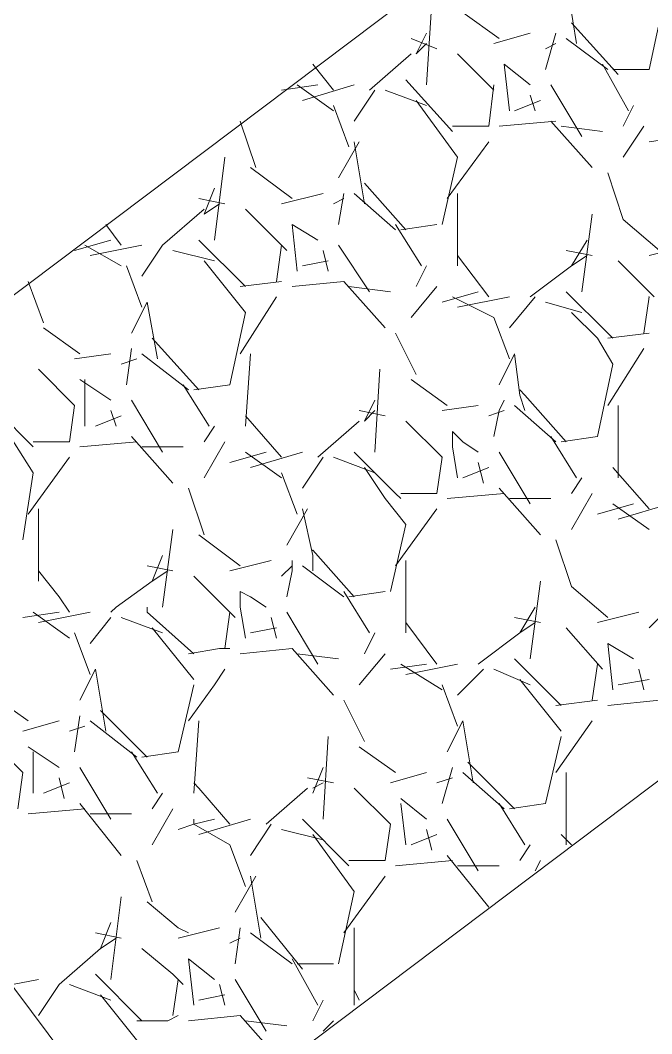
# Model space of a CAD drawing. Header units: metres. Extents: x 536440 to 536837, y 1836560 to 1836836.
# Drawn here: x 536592.605 to 536593.825, y 1836692.145 to 1836694.105 of the extents above; entities that cross this region are included whole.
import ezdxf

# ---------------------------------------------------------------- set-up
doc = ezdxf.new("R2010")
doc.units = ezdxf.units.M
doc.header["$MEASUREMENT"] = 0
doc.layers.add('Level 42', color=1, linetype='Continuous', lineweight=0)

msp = doc.modelspace()

# ---------------------------------------------------------------- linework, layer by layer
at = {"layer": 'Level 42', "color": 7, "linetype": 'Continuous', "lineweight": 0}
for p, q in [((536597.06, 1836696.94), (536591.95, 1836693.09)), ((536597.06, 1836696.94), (536591.95, 1836693.09)), ((536597.96, 1836695.74), (536592.85, 1836691.89)), ((536597.96, 1836695.74), (536592.85, 1836691.89)), ((536593.66, 1836694.18), (536593.68, 1836694.06)), ((536593.66, 1836694.18), (536593.68, 1836694.06)), ((536593.82, 1836694.01), (536593.85, 1836694.15)), ((536593.82, 1836694.01), (536593.85, 1836694.15)), ((536593.4, 1836694.14), (536593.39, 1836693.98)), ((536593.4, 1836694.14), (536593.39, 1836693.98)), ((536593.53, 1836694.07), (536593.46, 1836694.12)), ((536593.53, 1836694.07), (536593.46, 1836694.12)), ((536593.67, 1836694.1), (536593.76, 1836694)), ((536593.67, 1836694.1), (536593.76, 1836694)), ((536593.67, 1836694.1), (536593.76, 1836694)), ((536593.67, 1836694.1), (536593.76, 1836694)), ((536593.36, 1836694.07), (536593.41, 1836694.05)), ((536593.36, 1836694.07), (536593.41, 1836694.05)), ((536593.37, 1836694.04), (536593.39, 1836694.08)), ((536593.37, 1836694.04), (536593.39, 1836694.08)), ((536593.59, 1836694.08), (536593.52, 1836694.06)), ((536593.59, 1836694.08), (536593.52, 1836694.06)), ((536593.64, 1836694.08), (536593.62, 1836694.01)), ((536593.64, 1836694.08), (536593.62, 1836694.01)), ((536593.66, 1836694.07), (536593.74, 1836694.01)), ((536593.66, 1836694.07), (536593.74, 1836694.01)), ((536593.37, 1836694.04), (536593.39, 1836694.06)), ((536593.37, 1836694.04), (536593.39, 1836694.06)), ((536593.62, 1836694.05), (536593.64, 1836694.06)), ((536593.62, 1836694.05), (536593.64, 1836694.06)), ((536593.36, 1836694.04), (536593.28, 1836693.97)), ((536593.36, 1836694.04), (536593.28, 1836693.97)), ((536593.45, 1836694.04), (536593.52, 1836693.97)), ((536593.45, 1836694.04), (536593.52, 1836693.97)), ((536593.21, 1836693.97), (536593.17, 1836694.02)), ((536593.21, 1836693.97), (536593.17, 1836694.02)), ((536593.55, 1836693.93), (536593.54, 1836694.02)), ((536593.54, 1836694.02), (536593.59, 1836693.98)), ((536593.55, 1836693.93), (536593.54, 1836694.02)), ((536593.54, 1836694.02), (536593.59, 1836693.98)), ((536593.73, 1836694.02), (536593.78, 1836693.93)), ((536593.73, 1836694.02), (536593.78, 1836693.93)), ((536593.75, 1836694.01), (536593.82, 1836694.01)), ((536593.75, 1836694.01), (536593.82, 1836694.01)), ((536593.44, 1836693.89), (536593.35, 1836693.99)), ((536593.44, 1836693.89), (536593.35, 1836693.99)), ((536593.18, 1836693.98), (536593.11, 1836693.97)), ((536593.18, 1836693.98), (536593.11, 1836693.97)), ((536593.21, 1836693.93), (536593.14, 1836693.98)), ((536593.21, 1836693.93), (536593.14, 1836693.98)), ((536593.25, 1836693.98), (536593.15, 1836693.95)), ((536593.25, 1836693.98), (536593.15, 1836693.95)), ((536593.29, 1836693.97), (536593.25, 1836693.91)), ((536593.29, 1836693.97), (536593.25, 1836693.91)), ((536593.39, 1836693.94), (536593.31, 1836693.97)), ((536593.39, 1836693.94), (536593.31, 1836693.97)), ((536593.52, 1836693.98), (536593.51, 1836693.9)), ((536593.52, 1836693.98), (536593.51, 1836693.9)), ((536593.63, 1836693.98), (536593.69, 1836693.88)), ((536593.63, 1836693.98), (536593.69, 1836693.88)), ((536593.45, 1836693.84), (536593.37, 1836693.95)), ((536593.45, 1836693.84), (536593.37, 1836693.95)), ((536593.61, 1836693.95), (536593.56, 1836693.93)), ((536593.61, 1836693.95), (536593.56, 1836693.93)), ((536593.59, 1836693.96), (536593.6, 1836693.93)), ((536593.59, 1836693.96), (536593.6, 1836693.93)), ((536593.24, 1836693.86), (536593.21, 1836693.94)), ((536593.24, 1836693.86), (536593.21, 1836693.94)), ((536593.77, 1836693.9), (536593.79, 1836693.94)), ((536593.77, 1836693.9), (536593.79, 1836693.94)), ((536593.06, 1836693.82), (536593.03, 1836693.91)), ((536593.06, 1836693.82), (536593.03, 1836693.91)), ((536593.51, 1836693.9), (536593.44, 1836693.9)), ((536593.51, 1836693.9), (536593.44, 1836693.9)), ((536593.53, 1836693.9), (536593.64, 1836693.91)), ((536593.53, 1836693.9), (536593.64, 1836693.91)), ((536593.63, 1836693.91), (536593.71, 1836693.82)), ((536593.63, 1836693.91), (536593.71, 1836693.82)), ((536593.65, 1836693.9), (536593.73, 1836693.89)), ((536593.65, 1836693.9), (536593.73, 1836693.89)), ((536593.77, 1836693.84), (536593.81, 1836693.9)), ((536593.77, 1836693.84), (536593.81, 1836693.9)), ((536593.89, 1836693.88), (536593.82, 1836693.87)), ((536593.89, 1836693.88), (536593.82, 1836693.87)), ((536593.22, 1836693.8), (536593.26, 1836693.87)), ((536593.22, 1836693.8), (536593.26, 1836693.87)), ((536593.25, 1836693.87), (536593.27, 1836693.75)), ((536593.25, 1836693.87), (536593.27, 1836693.75)), ((536593.43, 1836693.76), (536593.51, 1836693.87)), ((536593.43, 1836693.76), (536593.51, 1836693.87)), ((536593, 1836693.84), (536592.98, 1836693.68)), ((536593, 1836693.84), (536592.98, 1836693.68)), ((536593.42, 1836693.71), (536593.45, 1836693.84)), ((536593.42, 1836693.71), (536593.45, 1836693.84)), ((536593.13, 1836693.76), (536593.05, 1836693.82)), ((536593.13, 1836693.76), (536593.05, 1836693.82)), ((536593.77, 1836693.72), (536593.74, 1836693.81)), ((536593.77, 1836693.72), (536593.74, 1836693.81)), ((536592.96, 1836693.73), (536592.98, 1836693.78)), ((536592.96, 1836693.73), (536592.98, 1836693.78)), ((536593.27, 1836693.79), (536593.35, 1836693.7)), ((536593.27, 1836693.79), (536593.35, 1836693.7)), ((536593.27, 1836693.79), (536593.35, 1836693.7)), ((536593.27, 1836693.79), (536593.35, 1836693.7)), ((536592.95, 1836693.76), (536593, 1836693.75)), ((536592.95, 1836693.76), (536593, 1836693.75)), ((536593.19, 1836693.77), (536593.11, 1836693.75)), ((536593.19, 1836693.77), (536593.11, 1836693.75)), ((536593.21, 1836693.75), (536593.23, 1836693.76)), ((536593.21, 1836693.75), (536593.23, 1836693.76)), ((536593.23, 1836693.77), (536593.22, 1836693.71)), ((536593.23, 1836693.77), (536593.22, 1836693.71)), ((536593.25, 1836693.77), (536593.33, 1836693.7)), ((536593.25, 1836693.77), (536593.33, 1836693.7)), ((536593.45, 1836693.63), (536593.45, 1836693.77)), ((536593.45, 1836693.63), (536593.45, 1836693.77)), ((536592.96, 1836693.74), (536592.88, 1836693.67)), ((536592.96, 1836693.74), (536592.88, 1836693.67)), ((536592.96, 1836693.73), (536592.99, 1836693.75)), ((536592.96, 1836693.73), (536592.99, 1836693.75)), ((536593.04, 1836693.74), (536593.12, 1836693.66)), ((536593.04, 1836693.74), (536593.12, 1836693.66)), ((536593.71, 1836693.73), (536593.69, 1836693.58)), ((536593.71, 1836693.73), (536593.69, 1836693.58)), ((536593.84, 1836693.66), (536593.77, 1836693.72)), ((536593.84, 1836693.66), (536593.77, 1836693.72)), ((536592.8, 1836693.67), (536592.77, 1836693.71)), ((536592.8, 1836693.67), (536592.77, 1836693.71)), ((536593.14, 1836693.62), (536593.13, 1836693.71)), ((536593.13, 1836693.71), (536593.18, 1836693.68)), ((536593.14, 1836693.62), (536593.13, 1836693.71)), ((536593.13, 1836693.71), (536593.18, 1836693.68)), ((536593.33, 1836693.71), (536593.38, 1836693.63)), ((536593.33, 1836693.71), (536593.38, 1836693.63)), ((536593.34, 1836693.7), (536593.41, 1836693.71)), ((536593.34, 1836693.7), (536593.41, 1836693.71)), ((536592.78, 1836693.68), (536592.71, 1836693.66)), ((536592.78, 1836693.68), (536592.71, 1836693.66)), ((536593.04, 1836693.59), (536592.95, 1836693.68)), ((536593.04, 1836693.59), (536592.95, 1836693.68)), ((536593.67, 1836693.63), (536593.7, 1836693.68)), ((536593.67, 1836693.63), (536593.7, 1836693.68)), ((536592.8, 1836693.63), (536592.73, 1836693.67)), ((536592.8, 1836693.63), (536592.73, 1836693.67)), ((536592.84, 1836693.67), (536592.74, 1836693.65)), ((536592.84, 1836693.67), (536592.74, 1836693.65)), ((536592.88, 1836693.67), (536592.84, 1836693.61)), ((536592.88, 1836693.67), (536592.84, 1836693.61)), ((536592.98, 1836693.64), (536592.9, 1836693.66)), ((536592.98, 1836693.64), (536592.9, 1836693.66)), ((536593.11, 1836693.67), (536593.1, 1836693.6)), ((536593.11, 1836693.67), (536593.1, 1836693.6)), ((536593.19, 1836693.66), (536593.2, 1836693.62)), ((536593.19, 1836693.66), (536593.2, 1836693.62)), ((536593.22, 1836693.67), (536593.28, 1836693.58)), ((536593.22, 1836693.67), (536593.28, 1836693.58)), ((536593.66, 1836693.66), (536593.71, 1836693.65)), ((536593.66, 1836693.66), (536593.71, 1836693.65)), ((536593.9, 1836693.67), (536593.82, 1836693.65)), ((536593.9, 1836693.67), (536593.82, 1836693.65)), ((536593.04, 1836693.54), (536592.96, 1836693.64)), ((536593.04, 1836693.54), (536592.96, 1836693.64)), ((536593.2, 1836693.64), (536593.15, 1836693.63)), ((536593.2, 1836693.64), (536593.15, 1836693.63)), ((536593.51, 1836693.57), (536593.45, 1836693.65)), ((536593.51, 1836693.57), (536593.45, 1836693.65)), ((536593.67, 1836693.63), (536593.7, 1836693.65)), ((536593.67, 1836693.63), (536593.7, 1836693.65)), ((536593.76, 1836693.64), (536593.83, 1836693.57)), ((536593.76, 1836693.64), (536593.83, 1836693.57)), ((536592.84, 1836693.55), (536592.81, 1836693.63)), ((536592.84, 1836693.55), (536592.81, 1836693.63)), ((536593.37, 1836693.59), (536593.39, 1836693.63)), ((536593.37, 1836693.59), (536593.39, 1836693.63)), ((536593.67, 1836693.63), (536593.59, 1836693.57)), ((536593.67, 1836693.63), (536593.59, 1836693.57)), ((536592.65, 1836693.52), (536592.62, 1836693.6)), ((536592.65, 1836693.52), (536592.62, 1836693.6)), ((536593.11, 1836693.6), (536593.03, 1836693.59)), ((536593.11, 1836693.6), (536593.03, 1836693.59)), ((536593.13, 1836693.59), (536593.23, 1836693.6)), ((536593.13, 1836693.59), (536593.23, 1836693.6)), ((536593.23, 1836693.6), (536593.31, 1836693.51)), ((536593.23, 1836693.6), (536593.31, 1836693.51)), ((536593.24, 1836693.59), (536593.32, 1836693.58)), ((536593.24, 1836693.59), (536593.32, 1836693.58)), ((536593.36, 1836693.53), (536593.41, 1836693.59)), ((536593.36, 1836693.53), (536593.41, 1836693.59)), ((536593.49, 1836693.58), (536593.42, 1836693.56)), ((536593.49, 1836693.58), (536593.42, 1836693.56)), ((536593.74, 1836693.5), (536593.66, 1836693.58)), ((536593.74, 1836693.5), (536593.66, 1836693.58)), ((536592.82, 1836693.5), (536592.85, 1836693.56)), ((536592.82, 1836693.5), (536592.85, 1836693.56)), ((536592.85, 1836693.56), (536592.87, 1836693.45)), ((536592.85, 1836693.56), (536592.87, 1836693.45)), ((536593.03, 1836693.46), (536593.1, 1836693.57)), ((536593.03, 1836693.46), (536593.1, 1836693.57)), ((536593.52, 1836693.53), (536593.44, 1836693.57)), ((536593.52, 1836693.53), (536593.44, 1836693.57)), ((536593.55, 1836693.57), (536593.45, 1836693.55)), ((536593.55, 1836693.57), (536593.45, 1836693.55)), ((536593.6, 1836693.57), (536593.55, 1836693.51)), ((536593.6, 1836693.57), (536593.55, 1836693.51)), ((536593.69, 1836693.54), (536593.62, 1836693.56)), ((536593.69, 1836693.54), (536593.62, 1836693.56)), ((536593.82, 1836693.57), (536593.81, 1836693.5)), ((536593.82, 1836693.57), (536593.81, 1836693.5)), ((536593.01, 1836693.4), (536593.04, 1836693.54)), ((536593.01, 1836693.4), (536593.04, 1836693.54)), ((536593.72, 1836693.49), (536593.67, 1836693.54)), ((536593.72, 1836693.49), (536593.67, 1836693.54)), ((536593.55, 1836693.45), (536593.52, 1836693.53)), ((536593.55, 1836693.45), (536593.52, 1836693.53)), ((536592.72, 1836693.46), (536592.65, 1836693.51)), ((536592.72, 1836693.46), (536592.65, 1836693.51)), ((536593.37, 1836693.42), (536593.33, 1836693.5)), ((536593.37, 1836693.42), (536593.33, 1836693.5)), ((536593.82, 1836693.5), (536593.74, 1836693.49)), ((536593.75, 1836693.49), (536593.74, 1836693.5)), ((536593.82, 1836693.5), (536593.74, 1836693.49)), ((536593.75, 1836693.49), (536593.74, 1836693.5)), ((536592.86, 1836693.49), (536592.95, 1836693.39)), ((536592.86, 1836693.49), (536592.95, 1836693.39)), ((536592.86, 1836693.49), (536592.95, 1836693.39)), ((536592.86, 1836693.49), (536592.95, 1836693.39)), ((536593.75, 1836693.44), (536593.72, 1836693.49)), ((536593.75, 1836693.44), (536593.72, 1836693.49)), ((536592.78, 1836693.46), (536592.71, 1836693.45)), ((536592.78, 1836693.46), (536592.71, 1836693.45)), ((536592.82, 1836693.47), (536592.81, 1836693.4)), ((536592.82, 1836693.47), (536592.81, 1836693.4)), ((536592.84, 1836693.46), (536592.93, 1836693.39)), ((536592.84, 1836693.46), (536592.93, 1836693.39)), ((536593.04, 1836693.32), (536593.05, 1836693.46)), ((536593.04, 1836693.32), (536593.05, 1836693.46)), ((536593.53, 1836693.4), (536593.56, 1836693.46)), ((536593.53, 1836693.4), (536593.56, 1836693.46)), ((536593.56, 1836693.46), (536593.57, 1836693.38)), ((536593.56, 1836693.46), (536593.57, 1836693.38)), ((536593.74, 1836693.36), (536593.81, 1836693.47)), ((536593.74, 1836693.36), (536593.81, 1836693.47)), ((536592.8, 1836693.44), (536592.83, 1836693.45)), ((536592.8, 1836693.44), (536592.83, 1836693.45)), ((536592.64, 1836693.43), (536592.71, 1836693.36)), ((536592.64, 1836693.43), (536592.71, 1836693.36)), ((536593.3, 1836693.43), (536593.29, 1836693.27)), ((536593.3, 1836693.43), (536593.29, 1836693.27)), ((536593.72, 1836693.3), (536593.75, 1836693.44)), ((536593.72, 1836693.3), (536593.75, 1836693.44)), ((536592.72, 1836693.41), (536592.78, 1836693.37)), ((536592.72, 1836693.41), (536592.78, 1836693.37)), ((536592.73, 1836693.32), (536592.73, 1836693.41)), ((536592.73, 1836693.32), (536592.73, 1836693.41)), ((536593.43, 1836693.36), (536593.36, 1836693.41)), ((536593.43, 1836693.36), (536593.36, 1836693.41)), ((536592.92, 1836693.4), (536592.97, 1836693.32)), ((536592.92, 1836693.4), (536592.97, 1836693.32)), ((536592.94, 1836693.39), (536593.01, 1836693.4)), ((536592.94, 1836693.39), (536593.01, 1836693.4)), ((536593.57, 1836693.39), (536593.58, 1836693.38)), ((536593.57, 1836693.39), (536593.58, 1836693.38)), ((536593.57, 1836693.39), (536593.58, 1836693.38)), ((536593.57, 1836693.39), (536593.58, 1836693.38)), ((536592.63, 1836693.28), (536592.54, 1836693.37)), ((536592.63, 1836693.28), (536592.54, 1836693.37)), ((536592.82, 1836693.37), (536592.88, 1836693.27)), ((536592.82, 1836693.37), (536592.88, 1836693.27)), ((536593.27, 1836693.33), (536593.29, 1836693.37)), ((536593.27, 1836693.33), (536593.29, 1836693.37)), ((536593.54, 1836693.37), (536593.53, 1836693.35)), ((536593.54, 1836693.37), (536593.53, 1836693.35)), ((536593.57, 1836693.38), (536593.58, 1836693.35)), ((536593.57, 1836693.38), (536593.58, 1836693.35)), ((536593.58, 1836693.38), (536593.66, 1836693.29)), ((536593.58, 1836693.38), (536593.66, 1836693.29)), ((536593.58, 1836693.38), (536593.66, 1836693.29)), ((536593.58, 1836693.38), (536593.66, 1836693.29)), ((536592.71, 1836693.36), (536592.7, 1836693.29)), ((536592.71, 1836693.36), (536592.7, 1836693.29)), ((536592.78, 1836693.35), (536592.79, 1836693.32)), ((536592.78, 1836693.35), (536592.79, 1836693.32)), ((536593.26, 1836693.35), (536593.31, 1836693.34)), ((536593.26, 1836693.35), (536593.31, 1836693.34)), ((536593.27, 1836693.33), (536593.29, 1836693.35)), ((536593.27, 1836693.33), (536593.29, 1836693.35)), ((536593.49, 1836693.36), (536593.42, 1836693.35)), ((536593.49, 1836693.36), (536593.42, 1836693.35)), ((536593.51, 1836693.34), (536593.54, 1836693.35)), ((536593.51, 1836693.34), (536593.54, 1836693.35)), ((536593.53, 1836693.35), (536593.52, 1836693.3)), ((536593.53, 1836693.35), (536593.52, 1836693.3)), ((536593.56, 1836693.36), (536593.64, 1836693.29)), ((536593.56, 1836693.36), (536593.64, 1836693.29)), ((536593.76, 1836693.22), (536593.76, 1836693.36)), ((536593.76, 1836693.22), (536593.76, 1836693.36)), ((536592.63, 1836693.23), (536592.56, 1836693.34)), ((536592.63, 1836693.23), (536592.56, 1836693.34)), ((536592.8, 1836693.34), (536592.75, 1836693.32)), ((536592.8, 1836693.34), (536592.75, 1836693.32)), ((536593.11, 1836693.26), (536593.04, 1836693.34)), ((536593.11, 1836693.26), (536593.04, 1836693.34)), ((536593.26, 1836693.33), (536593.18, 1836693.26)), ((536593.26, 1836693.33), (536593.18, 1836693.26)), ((536593.35, 1836693.33), (536593.42, 1836693.26)), ((536593.35, 1836693.33), (536593.42, 1836693.26)), ((536592.96, 1836693.29), (536592.98, 1836693.32)), ((536592.96, 1836693.29), (536592.98, 1836693.32)), ((536593.44, 1836693.28), (536593.44, 1836693.31)), ((536593.44, 1836693.31), (536593.46, 1836693.29)), ((536593.44, 1836693.28), (536593.44, 1836693.31)), ((536593.44, 1836693.31), (536593.46, 1836693.29)), ((536592.7, 1836693.29), (536592.63, 1836693.29)), ((536592.7, 1836693.29), (536592.63, 1836693.29)), ((536592.72, 1836693.28), (536592.83, 1836693.29)), ((536592.72, 1836693.28), (536592.83, 1836693.29)), ((536592.82, 1836693.3), (536592.9, 1836693.21)), ((536592.82, 1836693.3), (536592.9, 1836693.21)), ((536592.96, 1836693.22), (536593, 1836693.29)), ((536592.96, 1836693.22), (536593, 1836693.29)), ((536593.46, 1836693.29), (536593.49, 1836693.27)), ((536593.46, 1836693.29), (536593.49, 1836693.27)), ((536593.63, 1836693.3), (536593.68, 1836693.22)), ((536593.63, 1836693.3), (536593.68, 1836693.22)), ((536593.65, 1836693.29), (536593.72, 1836693.3)), ((536593.65, 1836693.29), (536593.72, 1836693.3)), ((536592.84, 1836693.28), (536592.92, 1836693.28)), ((536592.84, 1836693.28), (536592.92, 1836693.28)), ((536593.08, 1836693.27), (536593.01, 1836693.25)), ((536593.08, 1836693.27), (536593.01, 1836693.25)), ((536593.11, 1836693.22), (536593.04, 1836693.27)), ((536593.11, 1836693.22), (536593.04, 1836693.27)), ((536593.15, 1836693.27), (536593.05, 1836693.24)), ((536593.15, 1836693.27), (536593.05, 1836693.24)), ((536593.33, 1836693.19), (536593.25, 1836693.27)), ((536593.33, 1836693.19), (536593.25, 1836693.27)), ((536593.45, 1836693.22), (536593.44, 1836693.28)), ((536593.45, 1836693.22), (536593.44, 1836693.28)), ((536593.53, 1836693.27), (536593.59, 1836693.17)), ((536593.53, 1836693.27), (536593.59, 1836693.17)), ((536592.62, 1836693.15), (536592.7, 1836693.26)), ((536592.62, 1836693.15), (536592.7, 1836693.26)), ((536593.19, 1836693.26), (536593.15, 1836693.2)), ((536593.19, 1836693.26), (536593.15, 1836693.2)), ((536593.29, 1836693.23), (536593.21, 1836693.26)), ((536593.29, 1836693.23), (536593.21, 1836693.26)), ((536593.42, 1836693.26), (536593.41, 1836693.19)), ((536593.42, 1836693.26), (536593.41, 1836693.19)), ((536593.49, 1836693.25), (536593.5, 1836693.21)), ((536593.49, 1836693.25), (536593.5, 1836693.21)), ((536592.61, 1836693.1), (536592.63, 1836693.23)), ((536592.61, 1836693.1), (536592.63, 1836693.23)), ((536593.14, 1836693.15), (536593.11, 1836693.23)), ((536593.14, 1836693.15), (536593.11, 1836693.23)), ((536593.31, 1836693.18), (536593.27, 1836693.24)), ((536593.31, 1836693.18), (536593.27, 1836693.24)), ((536593.51, 1836693.24), (536593.46, 1836693.22)), ((536593.51, 1836693.24), (536593.46, 1836693.22)), ((536593.82, 1836693.16), (536593.75, 1836693.24)), ((536593.82, 1836693.16), (536593.75, 1836693.24)), ((536593.67, 1836693.19), (536593.69, 1836693.22)), ((536593.67, 1836693.19), (536593.69, 1836693.22)), ((536592.96, 1836693.11), (536592.93, 1836693.2)), ((536592.96, 1836693.11), (536592.93, 1836693.2)), ((536593.34, 1836693.18), (536593.33, 1836693.19)), ((536593.34, 1836693.18), (536593.33, 1836693.19)), ((536593.41, 1836693.19), (536593.34, 1836693.19)), ((536593.41, 1836693.19), (536593.34, 1836693.19)), ((536593.43, 1836693.18), (536593.54, 1836693.19)), ((536593.43, 1836693.18), (536593.54, 1836693.19)), ((536593.53, 1836693.2), (536593.61, 1836693.11)), ((536593.53, 1836693.2), (536593.61, 1836693.11)), ((536593.67, 1836693.12), (536593.71, 1836693.19)), ((536593.67, 1836693.12), (536593.71, 1836693.19)), ((536593.35, 1836693.13), (536593.31, 1836693.18)), ((536593.35, 1836693.13), (536593.31, 1836693.18)), ((536593.55, 1836693.18), (536593.63, 1836693.18)), ((536593.55, 1836693.18), (536593.63, 1836693.18)), ((536593.79, 1836693.17), (536593.72, 1836693.15)), ((536593.79, 1836693.17), (536593.72, 1836693.15)), ((536593.82, 1836693.12), (536593.75, 1836693.17)), ((536593.82, 1836693.12), (536593.75, 1836693.17)), ((536593.86, 1836693.17), (536593.76, 1836693.14)), ((536593.86, 1836693.17), (536593.76, 1836693.14)), ((536592.64, 1836693.02), (536592.64, 1836693.16)), ((536592.64, 1836693.02), (536592.64, 1836693.16)), ((536593.12, 1836693.09), (536593.16, 1836693.16)), ((536593.12, 1836693.09), (536593.16, 1836693.16)), ((536593.15, 1836693.16), (536593.17, 1836693.07)), ((536593.15, 1836693.16), (536593.17, 1836693.07)), ((536593.33, 1836693.05), (536593.41, 1836693.16)), ((536593.33, 1836693.05), (536593.41, 1836693.16)), ((536593.32, 1836693), (536593.35, 1836693.13)), ((536593.32, 1836693), (536593.35, 1836693.13)), ((536592.9, 1836693.12), (536592.88, 1836692.97)), ((536592.9, 1836693.12), (536592.88, 1836692.97)), ((536593.03, 1836693.05), (536592.95, 1836693.11)), ((536593.03, 1836693.05), (536592.95, 1836693.11)), ((536591.95, 1836693.09), (536592.85, 1836691.89)), ((536591.95, 1836693.09), (536592.85, 1836691.89)), ((536593.67, 1836693.01), (536593.64, 1836693.1)), ((536593.67, 1836693.01), (536593.64, 1836693.1)), ((536592.86, 1836693.02), (536592.88, 1836693.07)), ((536592.86, 1836693.02), (536592.88, 1836693.07)), ((536593.17, 1836693.08), (536593.25, 1836692.99)), ((536593.17, 1836693.08), (536593.25, 1836692.99)), ((536593.17, 1836693.08), (536593.25, 1836692.99)), ((536593.17, 1836693.08), (536593.25, 1836692.99)), ((536593.17, 1836693.07), (536593.17, 1836693.04)), ((536593.17, 1836693.07), (536593.17, 1836693.04)), ((536592.85, 1836693.05), (536592.9, 1836693.04)), ((536592.85, 1836693.05), (536592.9, 1836693.04)), ((536593.09, 1836693.06), (536593.01, 1836693.04)), ((536593.09, 1836693.06), (536593.01, 1836693.04)), ((536593.11, 1836693.03), (536593.13, 1836693.05)), ((536593.11, 1836693.03), (536593.13, 1836693.05)), ((536593.13, 1836693.06), (536593.13, 1836693.04)), ((536593.13, 1836693.06), (536593.13, 1836693.04)), ((536593.15, 1836693.05), (536593.23, 1836692.99)), ((536593.15, 1836693.05), (536593.23, 1836692.99)), ((536593.35, 1836692.92), (536593.35, 1836693.06)), ((536593.35, 1836692.92), (536593.35, 1836693.06)), ((536592.68, 1836692.99), (536592.64, 1836693.04)), ((536592.68, 1836692.99), (536592.64, 1836693.04)), ((536592.86, 1836693.02), (536592.89, 1836693.04)), ((536592.86, 1836693.02), (536592.89, 1836693.04)), ((536592.94, 1836693.03), (536593.01, 1836692.96)), ((536592.94, 1836693.03), (536593.01, 1836692.96)), ((536593.13, 1836693.04), (536593.12, 1836692.99)), ((536593.13, 1836693.04), (536593.12, 1836692.99)), ((536592.86, 1836693.02), (536592.79, 1836692.97)), ((536592.86, 1836693.02), (536592.79, 1836692.97)), ((536593.61, 1836693.02), (536593.59, 1836692.87)), ((536593.61, 1836693.02), (536593.59, 1836692.87)), ((536593.74, 1836692.95), (536593.67, 1836693.01)), ((536593.74, 1836692.95), (536593.67, 1836693.01)), ((536592.7, 1836692.96), (536592.68, 1836692.99)), ((536592.7, 1836692.96), (536592.68, 1836692.99)), ((536593.03, 1836692.97), (536593.03, 1836693)), ((536593.03, 1836693), (536593.05, 1836692.99)), ((536593.03, 1836692.97), (536593.03, 1836693)), ((536593.03, 1836693), (536593.05, 1836692.99)), ((536593.05, 1836692.99), (536593.08, 1836692.97)), ((536593.05, 1836692.99), (536593.08, 1836692.97)), ((536593.23, 1836693), (536593.28, 1836692.92)), ((536593.23, 1836693), (536593.28, 1836692.92)), ((536593.24, 1836692.99), (536593.31, 1836693)), ((536593.24, 1836692.99), (536593.31, 1836693)), ((536592.79, 1836692.97), (536592.78, 1836692.96)), ((536592.79, 1836692.97), (536592.78, 1836692.96)), ((536592.85, 1836692.96), (536592.85, 1836692.97)), ((536592.85, 1836692.96), (536592.85, 1836692.97)), ((536593.04, 1836692.91), (536593.03, 1836692.97)), ((536593.04, 1836692.91), (536593.03, 1836692.97)), ((536593.57, 1836692.92), (536593.6, 1836692.97)), ((536593.57, 1836692.92), (536593.6, 1836692.97)), ((536592.68, 1836692.96), (536592.61, 1836692.95)), ((536592.68, 1836692.96), (536592.61, 1836692.95)), ((536592.7, 1836692.91), (536592.63, 1836692.96)), ((536592.7, 1836692.91), (536592.63, 1836692.96)), ((536592.74, 1836692.96), (536592.64, 1836692.94)), ((536592.74, 1836692.96), (536592.64, 1836692.94)), ((536592.94, 1836692.88), (536592.85, 1836692.96)), ((536592.94, 1836692.88), (536592.85, 1836692.96)), ((536593.01, 1836692.96), (536593, 1836692.89)), ((536593.01, 1836692.96), (536593, 1836692.89)), ((536593.01, 1836692.96), (536593.02, 1836692.95)), ((536593.01, 1836692.96), (536593.02, 1836692.95)), ((536593.12, 1836692.96), (536593.18, 1836692.86)), ((536593.12, 1836692.96), (536593.18, 1836692.86)), ((536593.8, 1836692.96), (536593.72, 1836692.94)), ((536593.8, 1836692.96), (536593.72, 1836692.94)), ((536592.78, 1836692.95), (536592.74, 1836692.9)), ((536592.78, 1836692.95), (536592.74, 1836692.9)), ((536592.88, 1836692.92), (536592.8, 1836692.95)), ((536592.88, 1836692.92), (536592.8, 1836692.95)), ((536593.09, 1836692.95), (536593.1, 1836692.91)), ((536593.09, 1836692.95), (536593.1, 1836692.91)), ((536593.41, 1836692.86), (536593.35, 1836692.94)), ((536593.41, 1836692.86), (536593.35, 1836692.94)), ((536593.56, 1836692.95), (536593.61, 1836692.94)), ((536593.56, 1836692.95), (536593.61, 1836692.94)), ((536593.57, 1836692.92), (536593.6, 1836692.94)), ((536593.57, 1836692.92), (536593.6, 1836692.94)), ((536593.82, 1836692.93), (536593.84, 1836692.95)), ((536593.82, 1836692.93), (536593.84, 1836692.95)), ((536592.74, 1836692.84), (536592.71, 1836692.92)), ((536592.74, 1836692.84), (536592.71, 1836692.92)), ((536592.94, 1836692.83), (536592.86, 1836692.93)), ((536592.94, 1836692.83), (536592.86, 1836692.93)), ((536593.1, 1836692.93), (536593.05, 1836692.92)), ((536593.1, 1836692.93), (536593.05, 1836692.92)), ((536593.27, 1836692.88), (536593.29, 1836692.92)), ((536593.27, 1836692.88), (536593.29, 1836692.92)), ((536593.57, 1836692.92), (536593.49, 1836692.86)), ((536593.57, 1836692.92), (536593.49, 1836692.86)), ((536593.66, 1836692.93), (536593.73, 1836692.85)), ((536593.66, 1836692.93), (536593.73, 1836692.85)), ((536593.75, 1836692.81), (536593.74, 1836692.9)), ((536593.74, 1836692.9), (536593.79, 1836692.87)), ((536593.75, 1836692.81), (536593.74, 1836692.9)), ((536593.74, 1836692.9), (536593.79, 1836692.87)), ((536592.99, 1836692.89), (536592.93, 1836692.88)), ((536592.99, 1836692.89), (536592.93, 1836692.88)), ((536593.01, 1836692.89), (536592.99, 1836692.89)), ((536593.01, 1836692.89), (536592.99, 1836692.89)), ((536593.03, 1836692.88), (536593.13, 1836692.89)), ((536593.03, 1836692.88), (536593.13, 1836692.89)), ((536593.13, 1836692.89), (536593.21, 1836692.8)), ((536593.13, 1836692.89), (536593.21, 1836692.8)), ((536593.14, 1836692.88), (536593.22, 1836692.87)), ((536593.14, 1836692.88), (536593.22, 1836692.87)), ((536593.26, 1836692.82), (536593.31, 1836692.88)), ((536593.26, 1836692.82), (536593.31, 1836692.88)), ((536593.39, 1836692.86), (536593.32, 1836692.85)), ((536593.39, 1836692.86), (536593.32, 1836692.85)), ((536593.42, 1836692.81), (536593.34, 1836692.86)), ((536593.42, 1836692.81), (536593.34, 1836692.86)), ((536593.45, 1836692.86), (536593.35, 1836692.84)), ((536593.45, 1836692.86), (536593.35, 1836692.84)), ((536593.65, 1836692.78), (536593.56, 1836692.87)), ((536593.65, 1836692.78), (536593.56, 1836692.87)), ((536593.72, 1836692.86), (536593.71, 1836692.79)), ((536593.72, 1836692.86), (536593.71, 1836692.79)), ((536592.72, 1836692.79), (536592.75, 1836692.85)), ((536592.72, 1836692.79), (536592.75, 1836692.85)), ((536592.75, 1836692.85), (536592.77, 1836692.73)), ((536592.75, 1836692.85), (536592.77, 1836692.73)), ((536592.98, 1836692.82), (536593, 1836692.85)), ((536592.98, 1836692.82), (536593, 1836692.85)), ((536593.5, 1836692.85), (536593.45, 1836692.8)), ((536593.5, 1836692.85), (536593.45, 1836692.8)), ((536593.59, 1836692.82), (536593.52, 1836692.85)), ((536593.59, 1836692.82), (536593.52, 1836692.85)), ((536593.8, 1836692.85), (536593.81, 1836692.81)), ((536593.8, 1836692.85), (536593.81, 1836692.81)), ((536592.91, 1836692.69), (536592.94, 1836692.82)), ((536592.91, 1836692.69), (536592.94, 1836692.82)), ((536592.93, 1836692.75), (536592.98, 1836692.82)), ((536592.93, 1836692.75), (536592.98, 1836692.82)), ((536593.45, 1836692.74), (536593.42, 1836692.82)), ((536593.45, 1836692.74), (536593.42, 1836692.82)), ((536593.65, 1836692.73), (536593.57, 1836692.83)), ((536593.65, 1836692.73), (536593.57, 1836692.83)), ((536593.82, 1836692.83), (536593.76, 1836692.82)), ((536593.82, 1836692.83), (536593.76, 1836692.82)), ((536592.62, 1836692.75), (536592.55, 1836692.8)), ((536592.62, 1836692.75), (536592.55, 1836692.8)), ((536593.27, 1836692.71), (536593.23, 1836692.79)), ((536593.27, 1836692.71), (536593.23, 1836692.79)), ((536593.72, 1836692.79), (536593.64, 1836692.78)), ((536593.72, 1836692.79), (536593.64, 1836692.78)), ((536593.74, 1836692.78), (536593.84, 1836692.79)), ((536593.74, 1836692.78), (536593.84, 1836692.79)), ((536592.72, 1836692.76), (536592.71, 1836692.69)), ((536592.72, 1836692.76), (536592.71, 1836692.69)), ((536592.76, 1836692.77), (536592.85, 1836692.68)), ((536592.76, 1836692.77), (536592.85, 1836692.68)), ((536592.76, 1836692.77), (536592.85, 1836692.68)), ((536592.76, 1836692.77), (536592.85, 1836692.68)), ((536592.68, 1836692.75), (536592.61, 1836692.73)), ((536592.68, 1836692.75), (536592.61, 1836692.73)), ((536592.7, 1836692.73), (536592.73, 1836692.74)), ((536592.7, 1836692.73), (536592.73, 1836692.74)), ((536592.74, 1836692.75), (536592.83, 1836692.68)), ((536592.74, 1836692.75), (536592.83, 1836692.68)), ((536592.94, 1836692.61), (536592.95, 1836692.75)), ((536592.94, 1836692.61), (536592.95, 1836692.75)), ((536593.43, 1836692.69), (536593.46, 1836692.75)), ((536593.43, 1836692.69), (536593.46, 1836692.75)), ((536593.46, 1836692.75), (536593.48, 1836692.63)), ((536593.46, 1836692.75), (536593.48, 1836692.63)), ((536593.64, 1836692.65), (536593.71, 1836692.75)), ((536593.64, 1836692.65), (536593.71, 1836692.75)), ((536592.54, 1836692.72), (536592.61, 1836692.65)), ((536592.54, 1836692.72), (536592.61, 1836692.65)), ((536593.2, 1836692.72), (536593.19, 1836692.56)), ((536593.2, 1836692.72), (536593.19, 1836692.56)), ((536593.62, 1836692.59), (536593.65, 1836692.72)), ((536593.62, 1836692.59), (536593.65, 1836692.72)), ((536592.62, 1836692.7), (536592.68, 1836692.66)), ((536592.62, 1836692.7), (536592.68, 1836692.66)), ((536593.33, 1836692.65), (536593.26, 1836692.7)), ((536593.33, 1836692.65), (536593.26, 1836692.7)), ((536592.63, 1836692.61), (536592.63, 1836692.69)), ((536592.63, 1836692.61), (536592.63, 1836692.69)), ((536592.82, 1836692.69), (536592.87, 1836692.61)), ((536592.82, 1836692.69), (536592.87, 1836692.61)), ((536592.84, 1836692.68), (536592.91, 1836692.69)), ((536592.84, 1836692.68), (536592.91, 1836692.69)), ((536592.72, 1836692.66), (536592.78, 1836692.56)), ((536592.72, 1836692.66), (536592.78, 1836692.56)), ((536593.17, 1836692.61), (536593.19, 1836692.66)), ((536593.17, 1836692.61), (536593.19, 1836692.66)), ((536593.44, 1836692.66), (536593.42, 1836692.59)), ((536593.44, 1836692.66), (536593.42, 1836692.59)), ((536593.47, 1836692.67), (536593.56, 1836692.58)), ((536593.47, 1836692.67), (536593.56, 1836692.58)), ((536593.47, 1836692.67), (536593.56, 1836692.58)), ((536593.47, 1836692.67), (536593.56, 1836692.58)), ((536592.61, 1836692.65), (536592.6, 1836692.58)), ((536592.61, 1836692.65), (536592.6, 1836692.58)), ((536592.68, 1836692.64), (536592.69, 1836692.6)), ((536592.68, 1836692.64), (536592.69, 1836692.6)), ((536593.16, 1836692.64), (536593.21, 1836692.63)), ((536593.16, 1836692.64), (536593.21, 1836692.63)), ((536593.39, 1836692.65), (536593.32, 1836692.63)), ((536593.39, 1836692.65), (536593.32, 1836692.63)), ((536593.41, 1836692.63), (536593.44, 1836692.64)), ((536593.41, 1836692.63), (536593.44, 1836692.64)), ((536593.46, 1836692.65), (536593.54, 1836692.58)), ((536593.46, 1836692.65), (536593.54, 1836692.58)), ((536593.66, 1836692.51), (536593.66, 1836692.65)), ((536593.66, 1836692.51), (536593.66, 1836692.65)), ((536592.7, 1836692.63), (536592.65, 1836692.61)), ((536592.7, 1836692.63), (536592.65, 1836692.61)), ((536592.95, 1836692.62), (536592.94, 1836692.63)), ((536592.95, 1836692.62), (536592.94, 1836692.63)), ((536593.01, 1836692.55), (536592.95, 1836692.62)), ((536593.01, 1836692.55), (536592.95, 1836692.62)), ((536593.16, 1836692.62), (536593.08, 1836692.55)), ((536593.16, 1836692.62), (536593.08, 1836692.55)), ((536593.17, 1836692.62), (536593.19, 1836692.63)), ((536593.17, 1836692.62), (536593.19, 1836692.63)), ((536593.25, 1836692.62), (536593.32, 1836692.55)), ((536593.25, 1836692.62), (536593.32, 1836692.55)), ((536592.86, 1836692.58), (536592.88, 1836692.61)), ((536592.86, 1836692.58), (536592.88, 1836692.61)), ((536593.34, 1836692.6), (536593.39, 1836692.56)), ((536593.34, 1836692.6), (536593.39, 1836692.56)), ((536592.62, 1836692.57), (536592.73, 1836692.58)), ((536592.62, 1836692.57), (536592.73, 1836692.58)), ((536592.72, 1836692.59), (536592.8, 1836692.49)), ((536592.72, 1836692.59), (536592.8, 1836692.49)), ((536592.86, 1836692.51), (536592.9, 1836692.58)), ((536592.86, 1836692.51), (536592.9, 1836692.58)), ((536593.35, 1836692.51), (536593.34, 1836692.59)), ((536593.35, 1836692.51), (536593.34, 1836692.59)), ((536593.53, 1836692.59), (536593.58, 1836692.51)), ((536593.53, 1836692.59), (536593.58, 1836692.51)), ((536593.55, 1836692.58), (536593.62, 1836692.59)), ((536593.55, 1836692.58), (536593.62, 1836692.59)), ((536592.74, 1836692.57), (536592.82, 1836692.57)), ((536592.74, 1836692.57), (536592.82, 1836692.57)), ((536592.94, 1836692.55), (536592.94, 1836692.56)), ((536592.98, 1836692.56), (536592.94, 1836692.55)), ((536592.94, 1836692.55), (536592.94, 1836692.56)), ((536592.98, 1836692.56), (536592.94, 1836692.55)), ((536593.05, 1836692.56), (536592.95, 1836692.53)), ((536593.05, 1836692.56), (536592.95, 1836692.53)), ((536593.24, 1836692.47), (536593.15, 1836692.56)), ((536593.24, 1836692.47), (536593.15, 1836692.56)), ((536593.43, 1836692.56), (536593.49, 1836692.46)), ((536593.43, 1836692.56), (536593.49, 1836692.46)), ((536592.94, 1836692.55), (536592.91, 1836692.54)), ((536592.94, 1836692.55), (536592.91, 1836692.54)), ((536593.01, 1836692.51), (536592.94, 1836692.55)), ((536593.01, 1836692.51), (536592.94, 1836692.55)), ((536593.09, 1836692.55), (536593.05, 1836692.49)), ((536593.09, 1836692.55), (536593.05, 1836692.49)), ((536593.19, 1836692.52), (536593.11, 1836692.54)), ((536593.19, 1836692.52), (536593.11, 1836692.54)), ((536593.32, 1836692.55), (536593.31, 1836692.48)), ((536593.32, 1836692.55), (536593.31, 1836692.48)), ((536593.39, 1836692.54), (536593.4, 1836692.5)), ((536593.39, 1836692.54), (536593.4, 1836692.5)), ((536593.25, 1836692.42), (536593.17, 1836692.53)), ((536593.25, 1836692.42), (536593.17, 1836692.53)), ((536593.41, 1836692.53), (536593.36, 1836692.51)), ((536593.41, 1836692.53), (536593.36, 1836692.51)), ((536593.67, 1836692.51), (536593.65, 1836692.53)), ((536593.67, 1836692.51), (536593.65, 1836692.53)), ((536593.04, 1836692.43), (536593.01, 1836692.51)), ((536593.04, 1836692.43), (536593.01, 1836692.51)), ((536593.57, 1836692.48), (536593.59, 1836692.51)), ((536593.57, 1836692.48), (536593.59, 1836692.51)), ((536592.86, 1836692.4), (536592.83, 1836692.48)), ((536592.86, 1836692.4), (536592.83, 1836692.48)), ((536593.31, 1836692.48), (536593.24, 1836692.48)), ((536593.31, 1836692.48), (536593.24, 1836692.48)), ((536593.33, 1836692.47), (536593.44, 1836692.48)), ((536593.33, 1836692.47), (536593.44, 1836692.48)), ((536593.43, 1836692.49), (536593.51, 1836692.39)), ((536593.43, 1836692.49), (536593.51, 1836692.39)), ((536593.6, 1836692.46), (536593.61, 1836692.48)), ((536593.6, 1836692.46), (536593.61, 1836692.48)), ((536593.45, 1836692.47), (536593.53, 1836692.47)), ((536593.45, 1836692.47), (536593.53, 1836692.47)), ((536593.02, 1836692.38), (536593.06, 1836692.45)), ((536593.02, 1836692.38), (536593.06, 1836692.45)), ((536593.05, 1836692.45), (536593.07, 1836692.33)), ((536593.05, 1836692.45), (536593.07, 1836692.33)), ((536593.23, 1836692.34), (536593.31, 1836692.45)), ((536593.23, 1836692.34), (536593.31, 1836692.45)), ((536592.8, 1836692.41), (536592.78, 1836692.25)), ((536592.8, 1836692.41), (536592.78, 1836692.25)), ((536593.22, 1836692.28), (536593.25, 1836692.42)), ((536593.22, 1836692.28), (536593.25, 1836692.42)), ((536592.91, 1836692.35), (536592.85, 1836692.4)), ((536592.91, 1836692.35), (536592.85, 1836692.4)), ((536593.07, 1836692.37), (536593.15, 1836692.27)), ((536593.07, 1836692.37), (536593.15, 1836692.27)), ((536593.07, 1836692.37), (536593.15, 1836692.27)), ((536593.07, 1836692.37), (536593.15, 1836692.27)), ((536592.76, 1836692.31), (536592.78, 1836692.36)), ((536592.76, 1836692.31), (536592.78, 1836692.36)), ((536592.99, 1836692.35), (536592.91, 1836692.33)), ((536592.93, 1836692.34), (536592.91, 1836692.35)), ((536592.99, 1836692.35), (536592.91, 1836692.33)), ((536592.93, 1836692.34), (536592.91, 1836692.35)), ((536593.03, 1836692.35), (536593.02, 1836692.28)), ((536593.03, 1836692.35), (536593.02, 1836692.28)), ((536593.25, 1836692.2), (536593.25, 1836692.35)), ((536593.25, 1836692.2), (536593.25, 1836692.35)), ((536592.75, 1836692.34), (536592.8, 1836692.33)), ((536592.75, 1836692.34), (536592.8, 1836692.33)), ((536592.76, 1836692.31), (536592.79, 1836692.33)), ((536592.76, 1836692.31), (536592.79, 1836692.33)), ((536593.01, 1836692.32), (536593.03, 1836692.33)), ((536593.01, 1836692.32), (536593.03, 1836692.33)), ((536593.05, 1836692.34), (536593.13, 1836692.28)), ((536593.05, 1836692.34), (536593.13, 1836692.28)), ((536592.76, 1836692.31), (536592.68, 1836692.24)), ((536592.76, 1836692.31), (536592.68, 1836692.24)), ((536592.84, 1836692.31), (536592.9, 1836692.26)), ((536592.84, 1836692.31), (536592.9, 1836692.26)), ((536592.94, 1836692.2), (536592.93, 1836692.29)), ((536592.93, 1836692.29), (536592.98, 1836692.25)), ((536592.94, 1836692.2), (536592.93, 1836692.29)), ((536592.93, 1836692.29), (536592.98, 1836692.25)), ((536593.13, 1836692.29), (536593.18, 1836692.2)), ((536593.13, 1836692.29), (536593.18, 1836692.2)), ((536593.14, 1836692.28), (536593.21, 1836692.28)), ((536593.14, 1836692.28), (536593.21, 1836692.28)), ((536592.64, 1836692.25), (536592.59, 1836692.24)), ((536592.64, 1836692.25), (536592.59, 1836692.24)), ((536592.84, 1836692.17), (536592.75, 1836692.26)), ((536592.84, 1836692.17), (536592.75, 1836692.26)), ((536592.9, 1836692.26), (536592.92, 1836692.24)), ((536592.9, 1836692.26), (536592.92, 1836692.24)), ((536592.91, 1836692.25), (536592.9, 1836692.18)), ((536592.91, 1836692.25), (536592.9, 1836692.18)), ((536593.02, 1836692.25), (536593.08, 1836692.15)), ((536593.02, 1836692.25), (536593.08, 1836692.15)), ((536592.68, 1836692.24), (536592.64, 1836692.18)), ((536592.68, 1836692.24), (536592.64, 1836692.18)), ((536592.78, 1836692.21), (536592.7, 1836692.24)), ((536592.78, 1836692.21), (536592.7, 1836692.24)), ((536592.99, 1836692.24), (536593, 1836692.2)), ((536592.99, 1836692.24), (536593, 1836692.2)), ((536593.26, 1836692.21), (536593.25, 1836692.23)), ((536593.26, 1836692.21), (536593.25, 1836692.23)), ((536592.84, 1836692.12), (536592.76, 1836692.22)), ((536592.84, 1836692.12), (536592.76, 1836692.22)), ((536593, 1836692.22), (536592.95, 1836692.21)), ((536593, 1836692.22), (536592.95, 1836692.21)), ((536593.17, 1836692.17), (536593.19, 1836692.21)), ((536593.17, 1836692.17), (536593.19, 1836692.21)), ((536592.89, 1836692.17), (536592.83, 1836692.17)), ((536592.89, 1836692.17), (536592.83, 1836692.17)), ((536592.91, 1836692.18), (536592.89, 1836692.17)), ((536592.91, 1836692.18), (536592.89, 1836692.17)), ((536592.93, 1836692.17), (536593.03, 1836692.18)), ((536592.93, 1836692.17), (536593.03, 1836692.18)), ((536593.03, 1836692.18), (536593.11, 1836692.09)), ((536593.03, 1836692.18), (536593.11, 1836692.09)), ((536593.04, 1836692.17), (536593.12, 1836692.16)), ((536593.04, 1836692.17), (536593.12, 1836692.16)), ((536593.19, 1836692.15), (536593.21, 1836692.17)), ((536593.19, 1836692.15), (536593.21, 1836692.17))]:
    msp.add_line(p, q, dxfattribs=at)
for p in [(536593.82, 1836693.57), (536593.82, 1836693.57), (536593.42, 1836693.26), (536593.42, 1836693.26), (536593.42, 1836693.26), (536593.42, 1836693.26), (536593.17, 1836693.08), (536593.17, 1836693.08), (536593.17, 1836693.08), (536593.17, 1836693.08), (536593.01, 1836692.96), (536593.01, 1836692.96), (536592.61, 1836692.21), (536592.61, 1836692.21)]:
    msp.add_point(p, dxfattribs=at)

doc.saveas('drawing.dxf')
